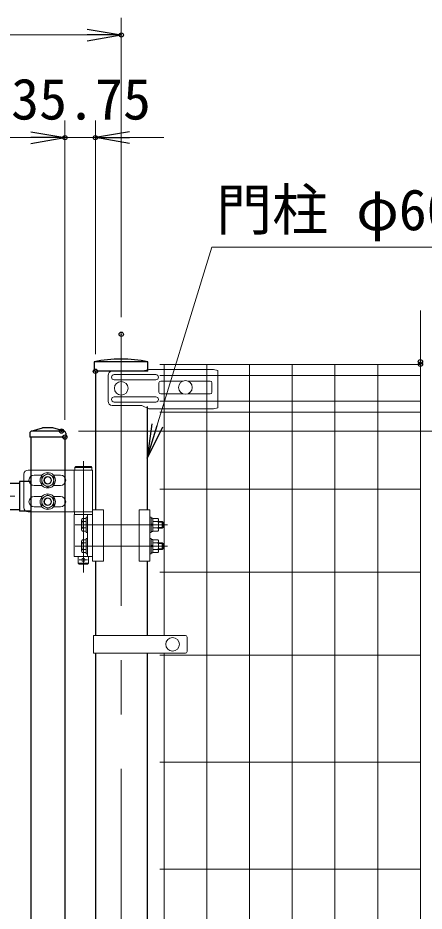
# Model space of a CAD drawing. Units: millimetres, scale not verified. Extents: x -4200 to 4200, y -2970 to 2970.
# Drawn here: x 2121 to 2597, y 604 to 1648 of the extents above; entities that cross this region are included whole.
import ezdxf
from ezdxf.enums import TextEntityAlignment as Align

# ---------------------------------------------------------------- set-up
doc = ezdxf.new("R2010")
doc.units = ezdxf.units.MM
doc.header["$LTSCALE"] = 10
doc.header["$PDMODE"] = 32
doc.header["$PDSIZE"] = 5
doc.linetypes.add('USER1', pattern=[50.8, 31.75, -6.35, 6.35, -6.35])
for name, color, linetype, lineweight in [('0-1_D-STR1', 1, 'Continuous', 25), ('0-2_D-STR3', 3, 'Continuous', 13), ('0-3_D-BMK', 2, 'USER1', 13), ('0-4_D-STR-TXT', 7, 'Continuous', 13), ('0-5_D-STR-DIM', 7, 'Continuous', 13), ('0-B_D-STR2', 7, 'Continuous', 13)]:
    doc.layers.add(name, color=color, linetype=linetype, lineweight=lineweight)
doc.layers.add('0-9_0', color=7, linetype='Continuous')
doc.layers.add('0-A_Defpoints', color=6, linetype='Continuous')
doc.styles.add('ＭＳ ゴシック', font='')
doc.styles.get('ＭＳ ゴシック').set_extended_font_data('MS Gothic')

# ---------------------------------------------------------------- blocks, each defined once
blk = doc.blocks.new('_Open')
at = {"layer": '0-9_0'}
blk.add_line((-10, 1.667), (0, 0), dxfattribs=at)
blk.add_lwpolyline([(-10, -1.667), (0, 0), (-10, 0)], dxfattribs=at)

msp = doc.modelspace()

# ---------------------------------------------------------------- linework, layer by layer
at = {"layer": '0-1_D-STR1'}
for p, q in [((2273.46, 1246.22), (2210.56, 1246.22)), ((2273.46, 1246.22), (2210.56, 1246.22)), ((2210.56, 1246.22), (2210.56, 1235.22)), ((2273.46, 1235.22), (2273.46, 1246.22)), ((2273.46, 1235.22), (2273.46, 1246.22)), ((2273.46, 1235.22), (2210.56, 1235.22)), ((2212.06, 1235.22), (2212.06, 1073.22)), ((2272.56, 1193.83), (2272.56, 1073.22)), ((2135.31, 1162.82), (2135.31, 1158.22)), ((2137.01, 1165.11), (2150.31, 1169.22)), ((2175.28, 1165.22), (2137.71, 1165.22)), ((2162.31, 1169.22), (2150.31, 1169.22)), ((2175.62, 1165.11), (2162.31, 1169.22)), ((2177.31, 1162.82), (2177.31, 1158.22)), ((2177.31, 1158.22), (2135.31, 1158.22)), ((2136.31, 1158.22), (2136.31, -526.78)), ((1305.31, 1104.47), (2123.31, 1104.47)), ((2123.31, 1106.47), (2123.31, 1071.47)), ((2136.31, 1106.47), (2123.31, 1106.47)), ((1305.31, 1073.47), (2123.31, 1073.47)), ((2136.31, 1071.47), (2123.31, 1071.47)), ((2212.06, 1013.22), (2212.06, 926.47)), ((2272.56, 1013.22), (2272.56, 926.47)), ((2212.06, 905.47), (2212.06, 551.47)), ((2272.56, 905.47), (2272.56, 551.47))]:
    msp.add_line(p, q, dxfattribs=at)
msp.add_lwpolyline([(2176.31, 1158.22), (2176.31, -526.78), (2136.31, -526.78)], dxfattribs=at)
for centre, radius, start, end in [((2242.01, 1086.79), 162.5, 78.84081, 101.15919), ((2242.01, 1086.79), 162.5, 78.84081, 101.15919), ((2137.71, 1162.82), 2.4, 90, 180), ((2174.91, 1162.82), 2.4, 0, 72.84994)]:
    msp.add_arc(centre, radius, start, end, dxfattribs=at)
at = {"layer": '0-2_D-STR3'}
for p, q in [((2266.29, 1235.22), (2231.82, 1235.22)), ((2266.29, 1235.29), (2274.44, 1237.02)), ((2350.31, 1237.02), (2274.44, 1237.02)), ((2350.31, 1237.02), (2355.31, 1236.02)), ((2355.31, 1192.22), (2355.31, 1236.02)), ((2226.82, 1200.22), (2226.82, 1230.22)), ((2282.9, 1231.22), (2233.9, 1231.22)), ((2282.9, 1225.22), (2233.9, 1225.22)), ((2286.43, 1221.72), (2286.43, 1210.72)), ((2314.53, 1223.72), (2288.43, 1223.72)), ((2346.43, 1223.72), (2320.1, 1223.72)), ((2348.43, 1221.72), (2348.43, 1210.72)), ((2282.9, 1205.22), (2233.9, 1205.22)), ((2314.53, 1208.72), (2288.43, 1208.72)), ((2346.43, 1208.72), (2320.1, 1208.72)), ((2266.29, 1195.22), (2231.82, 1195.22)), ((2282.9, 1199.22), (2233.9, 1199.22)), ((2274.44, 1191.22), (2266.29, 1195.22)), ((2350.31, 1191.22), (2274.44, 1191.22)), ((2350.31, 1191.22), (2355.31, 1192.22)), ((2187.14, 1119.72), (2133.28, 1119.72)), ((2208.84, 1119.72), (2187.14, 1119.72)), ((2187.14, 1070.72), (2187.14, 1119.72)), ((2208.84, 1119.72), (2187.14, 1119.72)), ((2188.99, 1123.72), (2187.99, 1122.72)), ((2207.99, 1122.72), (2187.99, 1122.72)), ((2187.99, 1119.72), (2187.99, 1122.72)), ((2207.99, 1119.72), (2187.99, 1119.72)), ((2206.99, 1123.72), (2188.99, 1123.72)), ((2206.99, 1123.72), (2207.99, 1122.72)), ((2207.99, 1119.72), (2207.99, 1122.72)), ((2208.84, 1119.72), (2208.84, 1013.22)), ((2128.28, 1114.72), (2128.28, 1075.72)), ((2149.61, 1113.72), (2140.28, 1113.72)), ((2163.02, 1113.72), (2171.28, 1113.72)), ((2149.61, 1101.72), (2140.28, 1101.72)), ((2163.02, 1101.72), (2171.28, 1101.72)), ((2149.61, 1088.72), (2140.28, 1088.72)), ((2163.02, 1088.72), (2171.28, 1088.72)), ((2149.61, 1076.72), (2140.28, 1076.72)), ((2163.02, 1076.72), (2171.28, 1076.72)), ((2187.14, 1070.72), (2133.28, 1070.72)), ((2208.84, 1070.72), (2187.14, 1070.72)), ((2208.84, 1070.72), (2187.14, 1070.72)), ((2187.14, 1018.72), (2187.14, 1067.72)), ((2187.14, 1067.72), (2208.84, 1067.72)), ((2187.49, 1067.72), (2187.49, 1070.72)), ((2187.49, 1070.72), (2208.49, 1070.72)), ((2208.49, 1067.72), (2187.49, 1067.72)), ((2202.84, 1018.72), (2202.84, 1067.72)), ((2208.49, 1067.72), (2208.49, 1070.72)), ((2208.84, 1073.22), (2221.34, 1073.22)), ((2221.34, 1073.22), (2221.34, 1013.22)), ((2263.27, 1073.22), (2263.27, 1013.22)), ((2275.77, 1073.22), (2263.27, 1073.22)), ((2275.77, 1073.22), (2275.77, 1013.22)), ((2195.74, 1061.35), (2195.74, 1050.09)), ((2196.82, 1063.22), (2201.24, 1063.22)), ((2196.82, 1059.47), (2201.24, 1059.47)), ((2201.24, 1046.72), (2201.24, 1064.72)), ((2201.24, 1063.22), (2201.24, 1048.22)), ((2275.77, 1064.72), (2277.37, 1064.72)), ((2275.77, 1046.72), (2275.77, 1064.72)), ((2277.37, 1064.72), (2277.37, 1046.72)), ((2277.37, 1063.42), (2277.37, 1048.02)), ((2277.37, 1056.78), (2279.37, 1055.63)), ((2277.37, 1056.09), (2279.37, 1054.94)), ((2279.37, 1063.22), (2285.17, 1063.22)), ((2279.37, 1063.22), (2279.37, 1048.22)), ((2279.37, 1059.47), (2285.17, 1059.47)), ((2285.87, 1061.49), (2285.87, 1049.95)), ((2285.87, 1059.72), (2290.24, 1059.72)), ((2290.24, 1059.72), (2291.24, 1058.72)), ((2196.82, 1051.96), (2201.24, 1051.96)), ((2196.82, 1048.22), (2201.24, 1048.22)), ((2201.24, 1046.72), (2202.84, 1046.72)), ((2275.77, 1046.72), (2277.37, 1046.72)), ((2277.37, 1048.02), (2279.37, 1048.02)), ((2279.37, 1051.97), (2285.17, 1051.97)), ((2279.37, 1048.22), (2285.17, 1048.22)), ((2285.87, 1052.72), (2291.24, 1052.72)), ((2285.87, 1051.72), (2290.24, 1051.72)), ((2195.74, 1036.35), (2195.74, 1025.09)), ((2196.82, 1038.22), (2201.24, 1038.22)), ((2196.82, 1034.47), (2201.24, 1034.47)), ((2201.24, 1021.72), (2201.24, 1039.72)), ((2201.24, 1038.22), (2201.24, 1023.22)), ((2275.77, 1039.72), (2277.37, 1039.72)), ((2275.77, 1021.72), (2275.77, 1039.72)), ((2277.37, 1039.72), (2277.37, 1021.72)), ((2277.37, 1038.42), (2277.37, 1023.02)), ((2279.37, 1038.22), (2285.17, 1038.22)), ((2279.37, 1038.22), (2279.37, 1023.22)), ((2279.37, 1034.47), (2285.17, 1034.47)), ((2285.87, 1036.49), (2285.87, 1024.95)), ((2285.87, 1034.72), (2290.24, 1034.72)), ((2290.24, 1034.72), (2291.24, 1033.72)), ((2196.82, 1026.96), (2201.24, 1026.96)), ((2277.37, 1031.78), (2279.37, 1030.63)), ((2277.37, 1031.09), (2279.37, 1029.94)), ((2279.37, 1026.97), (2285.17, 1026.97)), ((2285.87, 1027.72), (2291.24, 1027.72)), ((2285.87, 1026.72), (2290.24, 1026.72)), ((2208.84, 1018.72), (2187.14, 1018.72)), ((2191.99, 1018.72), (2191.99, 1010.72)), ((2196.82, 1023.22), (2201.24, 1023.22)), ((2201.24, 1021.72), (2202.84, 1021.72)), ((2203.99, 1018.72), (2203.99, 1010.72)), ((2208.84, 1013.22), (2221.34, 1013.22)), ((2275.77, 1013.22), (2263.27, 1013.22)), ((2275.77, 1021.72), (2277.37, 1021.72)), ((2277.37, 1023.02), (2279.37, 1023.02)), ((2279.37, 1023.22), (2285.17, 1023.22)), ((2191.99, 1010.72), (2192.99, 1009.72)), ((2191.99, 1010.72), (2203.99, 1010.72)), ((2192.99, 1009.72), (2202.99, 1009.72)), ((2202.99, 1009.72), (2203.99, 1010.72)), ((2209.76, 926.47), (2317.3, 926.47)), ((2209.76, 926.47), (2209.76, 905.47)), ((2319.3, 924.47), (2319.3, 907.47)), ((2209.76, 905.47), (2317.3, 905.47))]:
    msp.add_line(p, q, dxfattribs=at)
for points in [[(2156.31, 1115.82), (2149.3, 1111.77), (2149.3, 1103.67), (2156.31, 1099.62), (2163.33, 1103.67), (2163.33, 1111.77)], [(2156.31, 1090.82), (2149.3, 1086.77), (2149.3, 1078.67), (2156.31, 1074.62), (2163.33, 1078.67), (2163.33, 1086.77)]]:
    msp.add_lwpolyline(points, close=True, dxfattribs=at)
for points in [[(2201.24, 1064.72), (2202.84, 1064.72), (2202.84, 1046.72)], [(2277.37, 1063.42), (2279.37, 1063.42), (2279.37, 1048.02)], [(2285.87, 1058.72), (2291.24, 1058.72), (2291.24, 1052.72)], [(2290.24, 1059.72), (2290.24, 1051.72), (2291.24, 1052.72)], [(2201.24, 1039.72), (2202.84, 1039.72), (2202.84, 1021.72)], [(2277.37, 1038.42), (2279.37, 1038.42), (2279.37, 1023.02)], [(2285.87, 1033.72), (2291.24, 1033.72), (2291.24, 1027.72)], [(2290.24, 1034.72), (2290.24, 1026.72), (2291.24, 1027.72)]]:
    msp.add_lwpolyline(points, dxfattribs=at)
for centre, radius in [((2242.31, 1215.22), 8), ((2317.31, 1216.22), 8), ((2156.31, 1107.72), 9), ((2156.31, 1107.72), 7.03), ((2156.31, 1107.72), 4.5), ((2156.31, 1107.72), 4), ((2156.31, 1082.72), 9), ((2156.31, 1082.72), 7.03), ((2156.31, 1082.72), 4.5), ((2156.31, 1082.72), 4), ((2197.99, 1014.72), 2), ((2302.31, 915.97), 8)]:
    msp.add_circle(centre, radius, dxfattribs=at)
for centre, radius, start, end in [((2231.82, 1230.22), 5, 90, 180), ((2233.9, 1228.22), 3, 90, 270), ((2282.9, 1228.22), 3, 270, 90), ((2288.43, 1221.72), 2, 90, 180), ((2346.43, 1221.72), 2, 0, 90), ((2233.9, 1202.22), 3, 90, 270), ((2282.9, 1202.22), 3, 270, 90), ((2288.43, 1210.72), 2, 180, 270), ((2346.43, 1210.72), 2, 270, 0), ((2231.82, 1200.22), 5, 180, 270), ((2133.28, 1114.72), 5, 90, 180), ((2140.28, 1107.72), 6, 90, 270), ((2171.28, 1107.72), 6, 270, 90), ((2140.28, 1082.72), 6, 90, 270), ((2171.28, 1082.72), 6, 270, 90), ((2133.28, 1075.72), 5, 180, 270), ((2197.9, 1061.35), 2.16, 120, 240), ((2202.82, 1055.72), 7.08, 147.93138, 212.06862), ((2283.02, 1061.34), 2.85, 318.83491, 41.16509), ((2275.47, 1055.72), 10.39, 338.85295, 21.14705), ((2197.9, 1050.09), 2.16, 120, 240), ((2283.02, 1050.09), 2.85, 318.86505, 41.13495), ((2197.9, 1036.35), 2.16, 120, 240), ((2202.82, 1030.72), 7.08, 147.93138, 212.06862), ((2283.02, 1036.34), 2.85, 318.83491, 41.16509), ((2275.47, 1030.72), 10.39, 338.85295, 21.14705), ((2197.9, 1025.09), 2.16, 120, 240), ((2283.02, 1025.09), 2.85, 318.86505, 41.13495), ((2317.3, 924.47), 2, 0, 90), ((2317.3, 907.47), 2, 270, 0)]:
    msp.add_arc(centre, radius, start, end, dxfattribs=at)
at = {"layer": '0-3_D-BMK'}
for p, q in [((2242.31, 1278.46), (2242.31, -867.36)), ((2197.99, 1130.25), (2197.99, 999.77)), ((1292.31, 1088.97), (2136.31, 1088.97)), ((2188.19, 1055.72), (2296.4, 1055.72)), ((2188.19, 1030.72), (2296.4, 1030.72)), ((2202.99, 1014.72), (2192.99, 1014.72))]:
    msp.add_line(p, q, dxfattribs=at)
at = {"layer": '0-4_D-STR-TXT'}
msp.add_lwpolyline([(2844.73, 1380.31), (2348.25, 1380.31), (2273.15, 1135.44)], dxfattribs=at)
at = {"layer": '0-5_D-STR-DIM'}
for p, q in [((2242.31, 1298.46), (2242.31, 1648.22)), ((282.31, 1628.22), (2202.31, 1628.22)), ((2176.31, 1178.22), (2176.31, 1528.22)), ((2176.31, 1178.22), (2176.31, 1528.22)), ((2212.06, 1255.22), (2212.06, 1528.22)), ((1292.31, 1508.22), (2136.31, 1508.22)), ((2136.31, 1508.22), (2096.31, 1508.22)), ((2176.31, 1508.22), (2212.06, 1508.22)), ((2252.06, 1508.22), (2292.06, 1508.22)), ((2192.38, 1165.22), (2797.04, 1165.22))]:
    msp.add_line(p, q, dxfattribs=at)
at = {"layer": '0-A_Defpoints'}
for p in [(2242.31, 1628.22), (2176.31, 1508.22), (2212.06, 1508.22), (2242.31, 1278.46), (2592.31, 1246.22), (2592.31, 1243.22), (2212.06, 1235.22), (2172.38, 1165.22), (2176.31, 1158.22)]:
    msp.add_point(p, dxfattribs=at)
at = {"layer": '0-B_D-STR2'}
for p, q in [((2592.31, 383.87), (2592.31, 1306.22)), ((2287.31, 1243.22), (2592.31, 1243.22)), ((2292.31, 926.47), (2292.31, 1243.22)), ((2342.31, -526.78), (2342.31, 1243.22)), ((2392.31, -526.78), (2392.31, 1243.22)), ((2442.31, -526.78), (2442.31, 1243.22)), ((2492.31, -526.78), (2492.31, 1243.22)), ((2542.31, -526.78), (2542.31, 1243.22)), ((2287.31, 1230.34), (2592.31, 1230.34)), ((2287.31, 1200.09), (2592.31, 1200.09)), ((2287.31, 1187.22), (2592.31, 1187.22)), ((2287.31, 1097.22), (2592.31, 1097.22)), ((2287.31, 1000.22), (2592.31, 1000.22)), ((2287.31, 903.22), (2592.31, 903.22)), ((2292.31, 551.47), (2292.31, 905.47)), ((2287.31, 778.22), (2592.31, 778.22)), ((2287.31, 653.22), (2592.31, 653.22))]:
    msp.add_line(p, q, dxfattribs=at)

# ---------------------------------------------------------------- block references
at = {"layer": '0-4_D-STR-TXT', "xscale": 4, "yscale": 4, "rotation": 252.94969}
msp.add_blockref('_Open', (2272.56, 1133.52), dxfattribs=at)
at = {"layer": '0-5_D-STR-DIM', "xscale": 4, "yscale": 4}
for p in [(2242.31, 1628.22), (2176.31, 1508.22), (2176.31, 1508.22)]:
    msp.add_blockref('_Open', p, dxfattribs=at)
at = {"layer": '0-5_D-STR-DIM', "xscale": 4, "yscale": 4, "rotation": 180}
msp.add_blockref('_Open', (2212.06, 1508.22), dxfattribs=at)

# ---------------------------------------------------------------- texts
at = {"layer": '0-4_D-STR-TXT', "style": 'ＭＳ ゴシック'}
msp.add_text('門柱 φ60.5x3.2', height=48.09, dxfattribs=at).set_placement((2353.34, 1385.55), align=Align.BOTTOM_LEFT)
at = {"layer": '0-5_D-STR-DIM', "style": 'ＭＳ ゴシック'}
msp.add_text('35.75', height=48.09, dxfattribs=at).set_placement((2113.46, 1514.96), align=Align.BOTTOM_LEFT)

doc.saveas('drawing.dxf')
